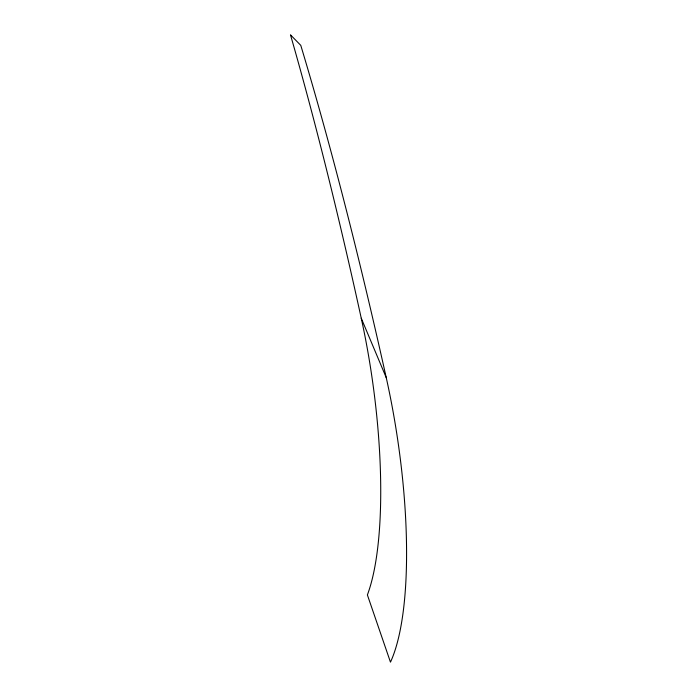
<?xml version="1.0" encoding="UTF-8"?>
<svg xmlns="http://www.w3.org/2000/svg" width="697" height="697" viewBox="0 0 697 697"><rect width="100%" height="100%" fill="white"/><g stroke="black" fill="none" stroke-linecap="round" stroke-linejoin="round"><path stroke-width="1.05" d="M361.246 318.215L386.234 377.617A244.821 67.173 81.1 0 1 390.468 662.15L367.389 594.916A233.887 62.085 82 0 0 361.246 318.215A1019.188 144.941 80.8 0 0 290.483 34.85L300.773 45.357A1062.237 153.14 80.4 0 1 386.234 377.617"/></g></svg>
